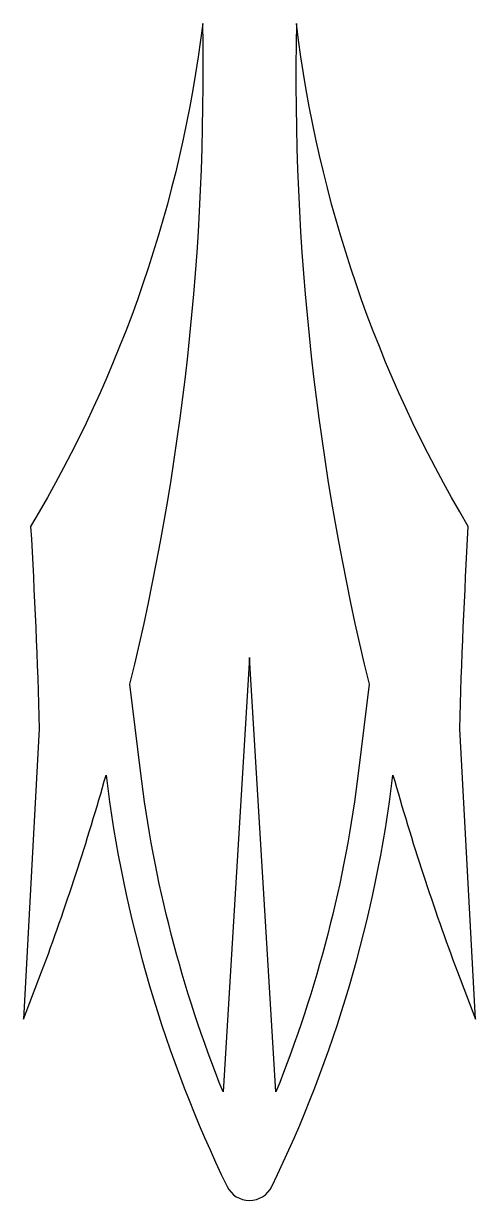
# Model space of a CAD drawing. Header units: inches. Extents: x 142 to 197, y 28 to 170.
import ezdxf

# ---------------------------------------------------------------- set-up
doc = ezdxf.new("R2010")
doc.units = ezdxf.units.IN
doc.header["$MEASUREMENT"] = 0

# ---------------------------------------------------------------- blocks, each defined once
blk = doc.blocks.new('block 2')
at = {"color": 7, "lineweight": 25, "true_color": 0xffffff}
blk.add_open_spline([(194.76, 84.65), (194.76, 84.65), (196.66, 49.51), (196.66, 49.51), (196.66, 49.51), (194.48, 55.22), (194.48, 55.22), (191.56, 63.05), (188.96, 71), (186.69, 79.04), (184.59, 61.75), (179.64, 44.92), (172.03, 29.25), (171.53, 28.22), (170.48, 27.56), (169.33, 27.56), (168.18, 27.56), (167.14, 28.22), (166.63, 29.25), (159.03, 44.92), (154.07, 61.75), (151.98, 79.04), (149.7, 71), (147.11, 63.05), (144.19, 55.22), (144.19, 55.22), (142, 49.51), (142, 49.51), (142, 49.51), (143.9, 84.65), (143.9, 84.65), (143.68, 92.82), (143.33, 100.98), (142.86, 109.13), (153.95, 127.75), (161.04, 148.48), (163.67, 169.99), (164.21, 143.07), (161.25, 116.19), (154.87, 90.03), (154.87, 90.03), (156.14, 79.54), (156.14, 79.54), (157.76, 66.21), (161.12, 53.14), (166.15, 40.69), (166.15, 40.69), (169.33, 93.26), (169.33, 93.26), (169.33, 93.26), (172.52, 40.69), (172.52, 40.69), (177.55, 53.14), (180.91, 66.21), (182.52, 79.54), (182.52, 79.54), (183.79, 90.03), (183.79, 90.03), (177.41, 116.19), (174.46, 143.07), (175, 169.99), (177.63, 148.48), (184.71, 127.75), (195.8, 109.13), (195.34, 100.98), (194.99, 92.82), (194.76, 84.65)], degree=3, knots=[0, 0, 0, 0, 1, 1, 1, 2, 2, 2, 3, 3, 3, 4, 4, 4, 5, 5, 5, 6, 6, 6, 7, 7, 7, 8, 8, 8, 9, 9, 9, 10, 10, 10, 11, 11, 11, 12, 12, 12, 13, 13, 13, 14, 14, 14, 15, 15, 15, 16, 16, 16, 17, 17, 17, 18, 18, 18, 19, 19, 19, 20, 20, 20, 21, 21, 21, 22, 22, 22, 22], dxfattribs=at)

msp = doc.modelspace()

# ---------------------------------------------------------------- block references
msp.add_blockref('block 2', (0, 0))

doc.saveas('drawing.dxf')
